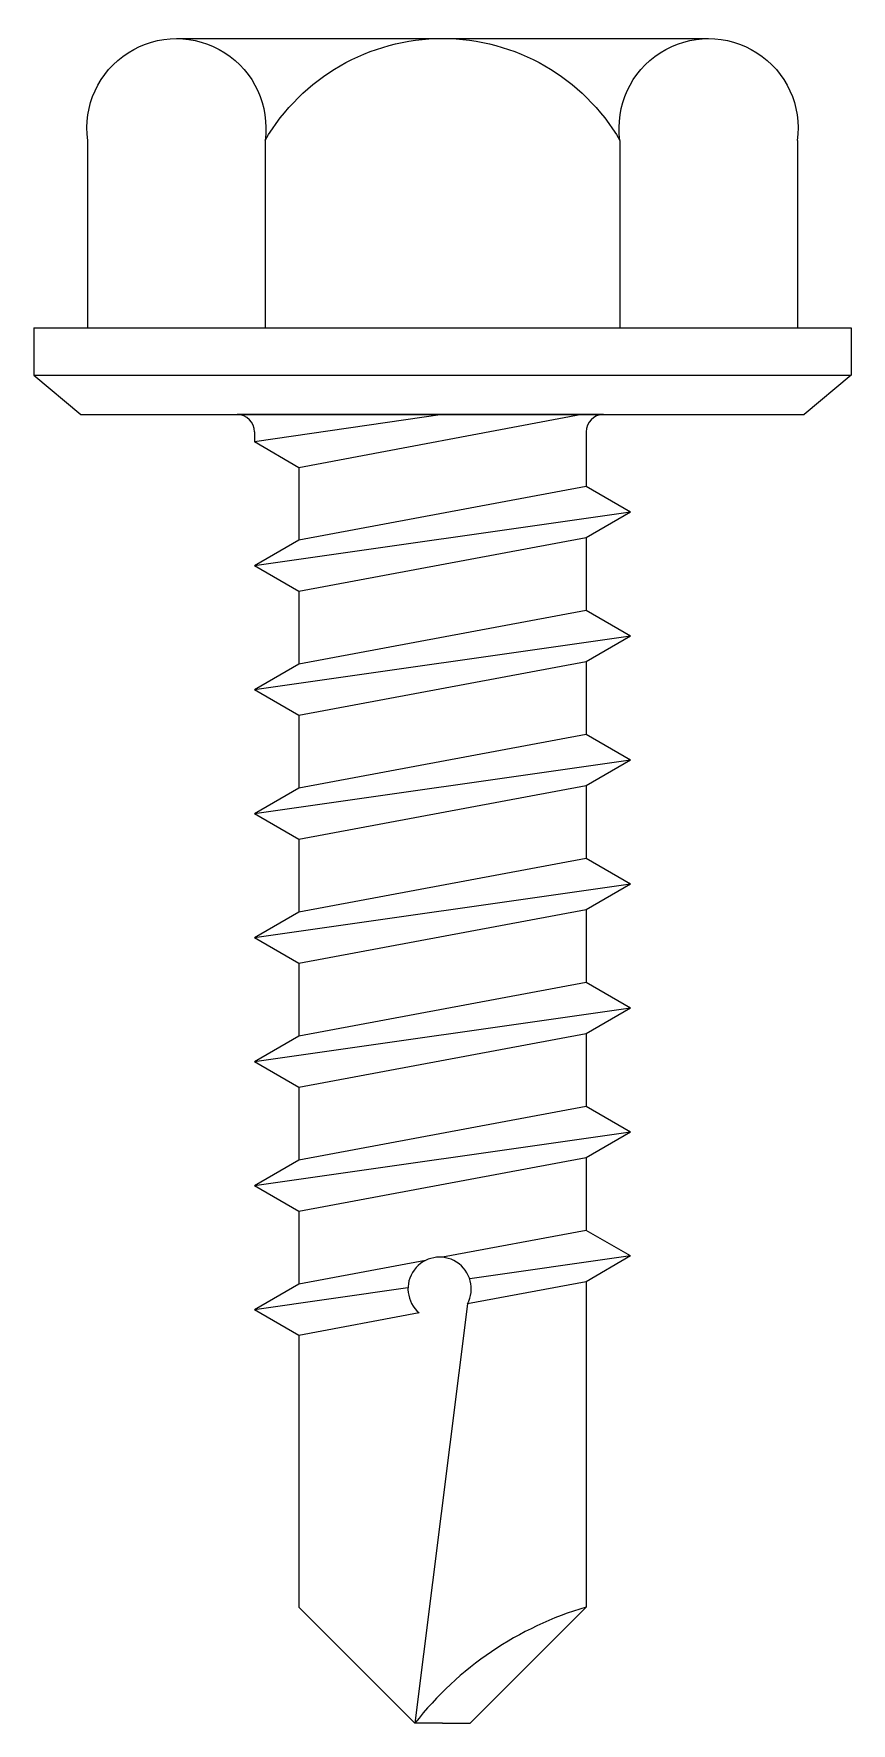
# Model space of a CAD drawing. Extents: x -5.9 to 5.9, y -19 to 5.5.
import ezdxf

# ---------------------------------------------------------------- set-up
doc = ezdxf.new("R2010")
doc.units = 0
doc.layers.get('0').update_dxf_attribs({"linetype": 'CONTINUOUS'})

msp = doc.modelspace()

# ---------------------------------------------------------------- linework, layer by layer
for p, q in [((-3.863, 5.461), (3.863, 5.461)), ((-5.151, 3.98), (-5.151, 1.258)), ((-2.575, 3.98), (-2.575, 1.258)), ((2.575, 3.98), (2.575, 1.258)), ((5.151, 3.98), (5.151, 1.258)), ((-5.933, 1.258), (5.933, 1.258)), ((-5.933, 1.258), (-5.933, 0.572)), ((5.933, 1.258), (5.933, 0.572)), ((-5.933, 0.572), (5.933, 0.572)), ((-5.933, 0.572), (-5.252, 0)), ((5.933, 0.572), (5.252, 0)), ((-5.252, 0), (5.252, 0)), ((2.335, 0), (-2.98, 0)), ((0, 0), (-2.73, -0.397)), ((2.025, 0), (-2.085, -0.77)), ((-2.73, -0.25), (-2.73, -0.397)), ((-2.085, -0.77), (-2.73, -0.397)), ((2.085, -0.25), (2.085, -1.044)), ((-2.085, -0.77), (-2.085, -1.825)), ((2.085, -1.044), (-2.085, -1.825)), ((2.73, -1.416), (2.085, -1.044)), ((2.73, -1.416), (-2.73, -2.197)), ((2.73, -1.416), (2.085, -1.789)), ((-2.085, -1.825), (-2.73, -2.197)), ((2.085, -1.789), (-2.085, -2.57)), ((2.085, -1.789), (2.085, -2.844)), ((-2.085, -2.57), (-2.73, -2.197)), ((-2.085, -2.57), (-2.085, -3.625)), ((2.085, -2.844), (-2.085, -3.625)), ((2.73, -3.216), (2.085, -2.844)), ((2.73, -3.216), (-2.73, -3.997)), ((2.73, -3.216), (2.085, -3.589)), ((-2.085, -3.625), (-2.73, -3.997)), ((2.085, -3.589), (-2.085, -4.37)), ((2.085, -3.589), (2.085, -4.644)), ((-2.085, -4.37), (-2.73, -3.997)), ((-2.085, -4.37), (-2.085, -5.425)), ((2.085, -4.644), (-2.085, -5.425)), ((2.73, -5.016), (2.085, -4.644)), ((2.73, -5.016), (-2.73, -5.797)), ((2.73, -5.016), (2.085, -5.389)), ((2.085, -5.389), (-2.085, -6.17)), ((2.085, -5.389), (2.085, -6.444)), ((-2.085, -5.425), (-2.73, -5.797)), ((-2.085, -6.17), (-2.73, -5.797)), ((-2.085, -6.17), (-2.085, -7.225)), ((2.085, -6.444), (-2.085, -7.225)), ((2.73, -6.816), (2.085, -6.444)), ((2.73, -6.816), (-2.73, -7.597)), ((2.73, -6.816), (2.085, -7.189)), ((-2.085, -7.225), (-2.73, -7.597)), ((2.085, -7.189), (-2.085, -7.97)), ((2.085, -7.189), (2.085, -8.244)), ((-2.085, -7.97), (-2.73, -7.597)), ((-2.085, -7.97), (-2.085, -9.025)), ((2.085, -8.244), (-2.085, -9.025)), ((2.73, -8.616), (2.085, -8.244)), ((2.73, -8.616), (-2.73, -9.397)), ((2.73, -8.616), (2.085, -8.989)), ((-2.085, -9.025), (-2.73, -9.397)), ((2.085, -8.989), (-2.085, -9.77)), ((2.085, -8.989), (2.085, -10.044)), ((-2.085, -9.77), (-2.73, -9.397)), ((-2.085, -9.77), (-2.085, -10.825)), ((2.085, -10.044), (-2.085, -10.825)), ((2.73, -10.416), (2.085, -10.044)), ((2.73, -10.416), (-2.73, -11.197)), ((2.73, -10.416), (2.085, -10.789)), ((2.085, -10.789), (-2.085, -11.57)), ((2.085, -10.789), (2.085, -11.844)), ((-2.085, -10.825), (-2.73, -11.197)), ((-2.085, -11.57), (-2.73, -11.197)), ((-2.085, -11.57), (-2.085, -12.625)), ((2.085, -11.844), (0, -12.234)), ((2.73, -12.216), (2.085, -11.844)), ((2.73, -12.216), (0.395, -12.55)), ((2.73, -12.216), (2.085, -12.589)), ((-0.246, -12.28), (-2.085, -12.625)), ((-2.085, -12.625), (-2.73, -12.997)), ((-0.501, -12.678), (-2.73, -12.997)), ((2.085, -12.589), (0.362, -12.911)), ((2.085, -12.589), (2.085, -17.315)), ((-2.085, -13.37), (-2.73, -12.997)), ((0.362, -12.911), (-0.4, -19)), ((-0.338, -13.043), (-2.085, -13.37)), ((-2.085, -13.37), (-2.085, -17.315)), ((-0.4, -19), (-2.085, -17.315)), ((0.4, -19), (2.085, -17.315)), ((0, -19), (-0.4, -19)), ((0, -19), (0.4, -19))]:
    msp.add_line(p, q)
for centre, radius, start, end in [((-2.98, -0.25), 0.25, 0, 90), ((2.335, -0.25), 0.25, 90, 180), ((-0.042, -12.692), 0.459, 331.4484, 229.7672), ((3.46, -22.017), 4.899, 106.2949, 141.985)]:
    msp.add_arc(centre, radius, start, end)
at = {"extrusion": (0, 0, -1)}
for centre, major_axis, start_param, end_param in [((-3.863, 4.161), (-0.919, 0.919), 5.358405, 8.778762), ((0, 2.482), (-2.107, 2.107), 6.024854, 8.112311), ((3.863, 4.161), (-0.919, 0.919), 5.358405, 8.778753)]:
    msp.add_ellipse(centre, major_axis=major_axis, ratio=1, start_param=start_param, end_param=end_param, dxfattribs=at)

doc.saveas('drawing.dxf')
